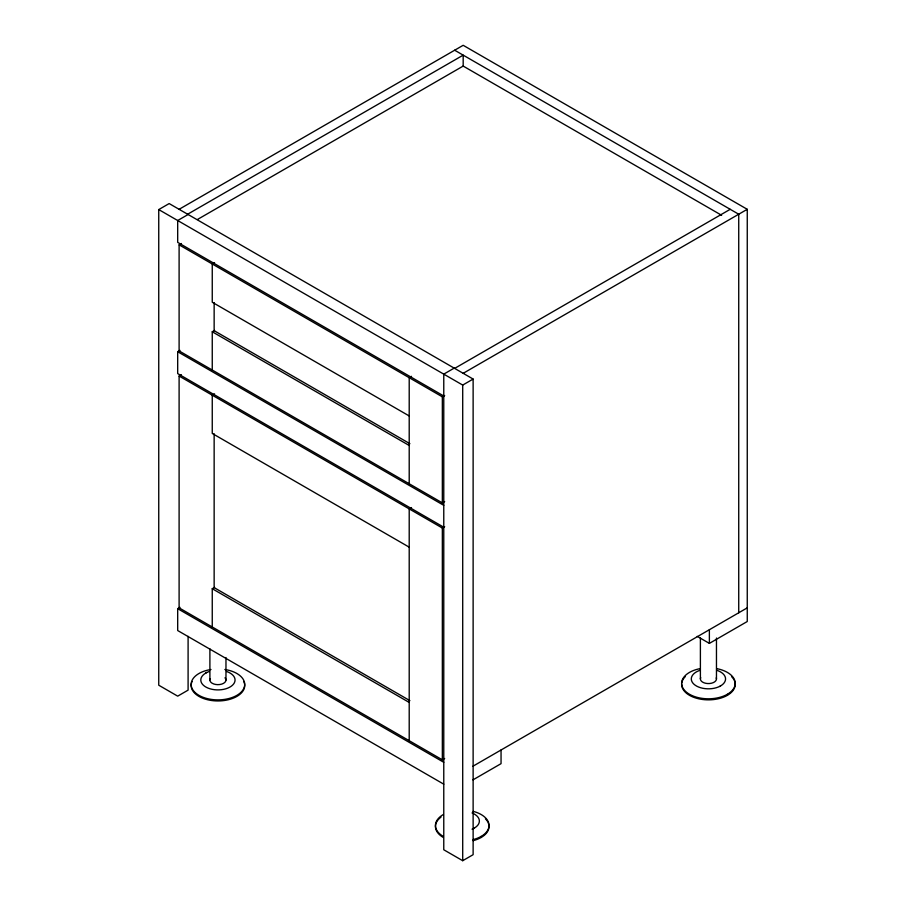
<?xml version="1.0" encoding="UTF-8"?>
<svg xmlns="http://www.w3.org/2000/svg" width="906" height="906" viewBox="0 0 906 906"><rect width="100%" height="100%" fill="white"/><g stroke="black" fill="none" stroke-linecap="round" stroke-linejoin="round"><path stroke-width="1.36" d="M205.809 673.022L206.579 672.445M473.589 828.639L474.348 828.061M719.783 686.499L720.542 685.921M188.097 636.34L188.097 690.134L177.689 696.148L158.743 685.208L158.743 209.58L169.162 203.567L473.125 379.059L473.125 854.686L462.706 860.7L443.77 849.771L443.77 374.133L454.189 368.119M179.105 209.309L463.181 45.3L747.257 209.309L747.257 621.516L709.375 643.385L697.235 636.374M187.633 214.224L463.181 55.141L463.181 66.444M188.097 214.507L177.689 220.52L177.689 242.378L443.77 396.001M197.429 219.501L463.181 66.07L721.629 215.288M444.665 501.55L442.343 502.887L179.105 350.905L179.105 244.846L181.427 243.51M214.563 262.638L212.253 263.974L212.253 302.242L409.206 415.956M443.77 527.213L177.689 373.589L177.689 351.721L180 350.384M212.253 370.033L212.253 331.766L214.563 330.43M444.665 758.492L442.343 759.828L179.105 607.858L179.105 376.047L181.427 374.71M214.563 393.85L212.253 395.186L212.253 433.453L409.206 547.167M411.517 376.352L409.206 377.689L409.206 483.747M454.653 368.391L730.213 209.309M463.181 373.317L747.257 209.309M179.105 244.846L442.343 396.828L444.665 395.492M158.743 209.58L462.706 385.073L473.125 379.059M443.77 784.166L177.689 630.542L177.689 608.673L180 607.337M212.253 626.986L212.253 588.719L214.563 587.382M411.517 507.564L409.206 508.9L409.206 740.7M179.105 376.047L442.343 528.028L444.665 526.692M472.955 766.216L747.257 607.858M472.955 779.885L501.052 763.656L501.052 749.998M454.653 50.215L738.73 214.224L738.73 612.773M409.874 443.68L214.144 330.679L214.144 302.559M212.253 331.766L409.206 445.48M177.689 351.721L443.77 505.344M409.874 700.632L214.144 587.62L214.144 433.77M212.253 588.719L409.206 702.433M177.689 608.673L443.77 762.297M727.371 694.268L727.371 695.321M716.465 638.051L716.465 679.036M709.375 629.715L709.375 643.385M700.395 637.824L700.395 678.809M481.165 836.408L481.165 837.461M462.706 385.073L462.706 860.7M442.343 396.828L442.343 502.887M442.343 528.028L442.343 759.828M225.968 657.518L225.968 680.134M209.898 648.809L209.898 679.908M716.238 677.835A8.029 4.643 0 0 1 713.169 682.671A8.029 4.643 0 0 1 704.245 682.886L702.614 682.127A8.029 4.643 0 0 1 700.723 677.62M716.703 668.628A26.784 15.459 0 0 1 730.1 692.422A26.784 15.459 0 0 1 686.759 692.422A26.784 15.459 0 0 1 700.157 668.628M731.629 676.657A26.784 15.459 0 0 1 715.366 699.33A26.784 15.459 0 0 1 681.652 684.392M681.742 683.045A26.784 15.459 0 0 1 685.23 676.657M716.997 670.361A17.135 9.898 0 0 1 721.561 685.287A17.135 9.898 0 0 1 695.298 685.287A17.135 9.898 0 0 1 699.862 670.361M224.982 677.79A8.029 4.643 0 0 1 223.476 683.373A8.029 4.643 0 0 1 213.748 683.973L212.117 683.215A8.029 4.643 0 0 1 210.226 678.707M224.858 669.489A26.784 15.459 0 0 1 239.864 693.294A26.784 15.459 0 0 1 195.99 693.294A26.784 15.459 0 0 1 210.996 669.489M226.5 671.448A17.135 9.898 0 0 1 231.053 686.374A17.135 9.898 0 0 1 204.801 686.374A17.135 9.898 0 0 1 209.365 671.448M243.805 681.482A26.784 15.459 0 0 1 217.927 700.95A26.784 15.459 0 0 1 192.061 681.482M473.125 811.346A26.784 15.459 0 0 1 489.014 825.479A26.784 15.459 0 0 1 473.125 839.602M443.294 836.408A26.784 15.459 0 0 1 443.294 814.539M488.108 822.535A26.784 15.459 0 0 1 473.125 840.655M443.294 837.461A26.784 15.459 0 0 1 440.984 817.121M485.423 818.798A26.784 15.459 0 0 1 487.598 821.561M472.06 812.954A17.135 9.898 0 0 1 472.06 829.171"/></g></svg>
